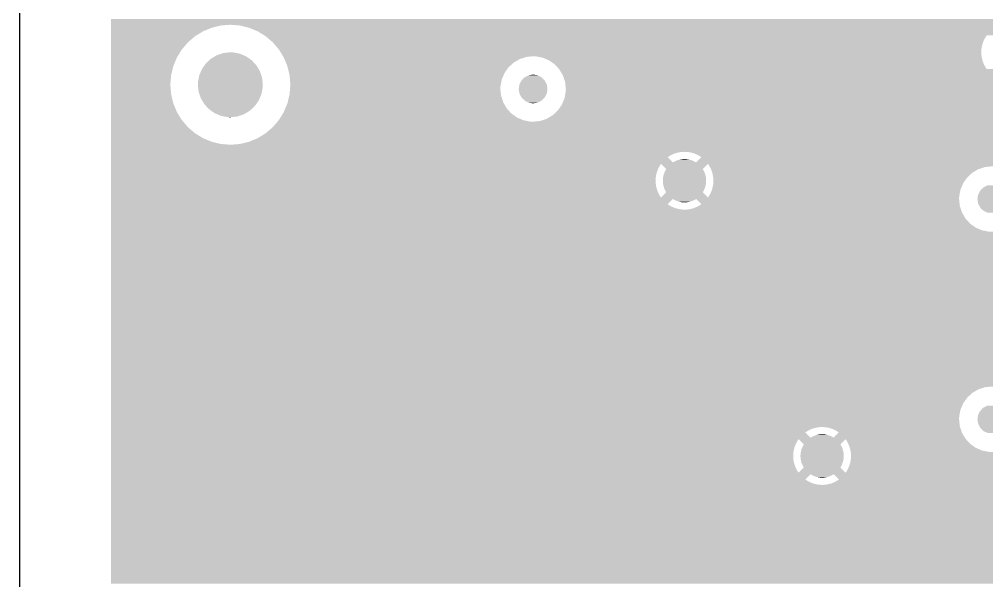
# Model space of a CAD drawing. Extents: x 295 to 953, y 10 to 290.
# Drawn here: x 580.48 to 607.26, y 183.39 to 198.93 of the extents above; entities that cross this region are included whole.
import ezdxf

# ---------------------------------------------------------------- set-up
doc = ezdxf.new("R2010")
doc.units = 0
doc.header["$LTSCALE"] = 5
doc.header["$MEASUREMENT"] = 0
doc.layers.add('FROMC1', color=7, linetype='CONTINUOUS')

msp = doc.modelspace()

# ---------------------------------------------------------------- linework, layer by layer
at = {"layer": 'FROMC1'}
msp.add_line((580.478, 263.995), (580.478, 75.999), dxfattribs=at)
msp.add_line((580.478, 263.995), (580.478, 75.999), dxfattribs=at)
for points in [[(583.018, 198.921), (583.018, 198.934), (628.908, 198.921), (628.926, 198.934)], [(583.018, 198.816), (583.018, 198.921), (629.013, 198.816), (628.908, 198.921)], [(583.018, 198.813), (583.018, 198.816), (607.835, 198.813), (607.892, 198.816)], [(583.018, 198.805), (583.018, 198.813), (607.779, 198.805), (607.835, 198.813)], [(583.018, 198.794), (583.018, 198.805), (607.723, 198.794), (607.779, 198.805)], [(583.018, 198.779), (583.018, 198.794), (607.668, 198.779), (607.723, 198.794)], [(583.018, 198.778), (583.018, 198.779), (607.666, 198.778), (607.668, 198.779)], [(583.018, 198.758), (583.018, 198.778), (586.061, 198.758), (586.32, 198.778)], [(583.018, 198.697), (583.018, 198.758), (585.808, 198.697), (586.061, 198.758)], [(586.546, 198.76), (586.32, 198.778), (607.614, 198.76), (607.666, 198.778)], [(586.589, 198.756), (586.546, 198.76), (607.606, 198.756), (607.614, 198.76)], [(586.668, 198.737), (586.589, 198.756), (607.562, 198.737), (607.606, 198.756)], [(586.776, 198.71), (586.668, 198.737), (607.511, 198.71), (607.562, 198.737)], [(583.018, 198.598), (583.018, 198.697), (585.568, 198.598), (585.808, 198.697)], [(583.018, 198.463), (583.018, 198.598), (585.347, 198.463), (585.568, 198.598)], [(583.018, 198.295), (583.018, 198.463), (585.149, 198.295), (585.347, 198.463)], [(586.841, 198.694), (586.776, 198.71), (607.486, 198.694), (607.511, 198.71)], [(586.875, 198.68), (586.841, 198.694), (607.463, 198.68), (607.486, 198.694)], [(586.904, 198.667), (586.875, 198.68), (607.445, 198.667), (607.463, 198.68)], [(587.08, 198.594), (586.904, 198.667), (607.519, 198.594), (607.445, 198.667)], [(587.195, 198.523), (587.08, 198.594), (607.589, 198.523), (607.519, 198.594)], [(587.263, 198.481), (587.195, 198.523), (628.601, 198.481), (628.614, 198.523)], [(587.195, 198.523), (587.195, 198.523), (607.59, 198.523), (607.589, 198.523)], [(587.301, 198.457), (587.263, 198.481), (607.243, 198.457), (607.258, 198.481)], [(587.329, 198.433), (587.301, 198.457), (607.227, 198.433), (607.243, 198.457)], [(583.018, 198.098), (583.018, 198.295), (584.979, 198.098), (585.149, 198.295)], [(587.387, 198.383), (587.329, 198.433), (607.199, 198.383), (607.227, 198.433)], [(587.447, 198.332), (587.387, 198.383), (607.174, 198.332), (607.199, 198.383)], [(587.498, 198.288), (587.447, 198.332), (607.157, 198.288), (607.174, 198.332)], [(587.506, 198.279), (587.498, 198.288), (607.154, 198.279), (607.157, 198.288)], [(587.552, 198.224), (587.506, 198.279), (607.137, 198.224), (607.154, 198.279)], [(587.599, 198.169), (587.552, 198.224), (607.124, 198.169), (607.137, 198.224)], [(583.018, 197.877), (583.018, 198.098), (584.843, 197.877), (584.979, 198.098)], [(585.892, 197.903), (585.948, 197.936), (586.756, 197.903), (586.678, 197.936)], [(585.948, 197.936), (586.074, 197.977), (586.678, 197.936), (586.581, 197.977)], [(586.074, 197.977), (586.13, 197.996), (586.581, 197.977), (586.484, 197.996)], [(586.13, 197.996), (586.291, 198.013), (586.484, 197.996), (586.393, 198.013)], [(586.291, 198.013), (586.32, 198.016), (586.393, 198.013), (586.32, 198.016)], [(587.647, 198.112), (587.599, 198.169), (607.115, 198.112), (607.124, 198.169)], [(587.666, 198.09), (587.647, 198.112), (607.113, 198.09), (607.115, 198.112)], [(587.687, 198.055), (587.666, 198.09), (607.11, 198.055), (607.113, 198.09)], [(587.722, 197.998), (587.687, 198.055), (607.11, 197.998), (607.11, 198.055)], [(587.756, 197.942), (587.722, 197.998), (607.113, 197.942), (607.11, 197.998)], [(587.778, 197.907), (587.756, 197.942), (607.117, 197.907), (607.113, 197.942)], [(583.018, 197.638), (583.018, 197.877), (584.742, 197.638), (584.843, 197.877)], [(585.534, 197.554), (585.603, 197.652), (587.1, 197.554), (587.042, 197.652)], [(585.603, 197.652), (585.644, 197.71), (587.042, 197.652), (586.989, 197.71)], [(585.644, 197.71), (585.734, 197.793), (586.989, 197.71), (586.912, 197.793)], [(585.734, 197.793), (585.784, 197.839), (586.912, 197.793), (586.847, 197.839)], [(585.784, 197.839), (585.892, 197.903), (586.847, 197.839), (586.756, 197.903)], [(587.79, 197.887), (587.778, 197.907), (594.511, 197.887), (594.702, 197.907)], [(587.801, 197.868), (587.79, 197.887), (594.455, 197.868), (594.511, 197.887)], [(587.818, 197.827), (587.801, 197.868), (594.329, 197.827), (594.455, 197.868)], [(587.858, 197.73), (587.818, 197.827), (594.163, 197.73), (594.329, 197.827)], [(587.9, 197.628), (587.858, 197.73), (594.052, 197.628), (594.163, 197.73)], [(594.781, 197.903), (594.702, 197.907), (607.118, 197.903), (607.117, 197.907)], [(594.874, 197.885), (594.781, 197.903), (607.12, 197.885), (607.118, 197.903)], [(594.97, 197.866), (594.874, 197.885), (607.124, 197.866), (607.12, 197.885)], [(595.056, 197.829), (594.97, 197.866), (607.132, 197.829), (607.124, 197.866)], [(595.146, 197.791), (595.056, 197.829), (607.142, 197.791), (607.132, 197.829)], [(595.169, 197.774), (595.146, 197.791), (607.147, 197.774), (607.142, 197.791)], [(595.244, 197.721), (595.169, 197.774), (607.166, 197.721), (607.147, 197.774)], [(595.302, 197.68), (595.244, 197.721), (607.184, 197.68), (607.166, 197.721)], [(595.312, 197.668), (595.302, 197.68), (607.189, 197.668), (607.184, 197.68)], [(595.358, 197.618), (595.312, 197.668), (607.216, 197.618), (607.189, 197.668)], [(583.018, 197.386), (583.018, 197.638), (584.68, 197.386), (584.742, 197.638)], [(583.018, 197.117), (583.018, 197.386), (584.658, 197.117), (584.68, 197.386)], [(585.446, 197.307), (585.459, 197.378), (587.198, 197.307), (587.175, 197.378)], [(585.459, 197.378), (585.506, 197.488), (587.175, 197.378), (587.139, 197.488)], [(585.506, 197.488), (585.534, 197.554), (587.139, 197.488), (587.1, 197.554)], [(587.907, 197.6), (587.9, 197.628), (594.022, 197.6), (594.052, 197.628)], [(587.944, 197.444), (587.907, 197.6), (593.911, 197.444), (594.022, 197.6)], [(587.96, 197.376), (587.944, 197.444), (593.882, 197.376), (593.911, 197.444)], [(587.969, 197.268), (587.96, 197.376), (593.835, 197.268), (593.882, 197.376)], [(594.476, 197.326), (594.576, 197.379), (594.931, 197.326), (594.823, 197.379)], [(594.576, 197.379), (594.596, 197.382), (594.823, 197.379), (594.817, 197.382)], [(594.596, 197.382), (594.702, 197.399), (594.817, 197.382), (594.702, 197.399)], [(595.403, 197.569), (595.358, 197.618), (607.246, 197.569), (607.216, 197.618)], [(595.419, 197.551), (595.403, 197.569), (607.258, 197.551), (607.246, 197.569)], [(595.431, 197.538), (595.419, 197.551), (629.05, 197.538), (629.022, 197.551)], [(595.433, 197.535), (595.431, 197.538), (629.057, 197.535), (629.05, 197.538)], [(595.445, 197.514), (595.433, 197.535), (629.11, 197.514), (629.057, 197.535)], [(595.448, 197.509), (595.445, 197.514), (629.127, 197.509), (629.11, 197.514)], [(595.528, 197.373), (595.448, 197.509), (607.453, 197.373), (607.589, 197.509)], [(595.448, 197.509), (595.448, 197.509), (607.589, 197.509), (607.59, 197.509)], [(583.018, 196.858), (583.018, 197.117), (584.679, 196.858), (584.658, 197.117)], [(585.42, 197.117), (585.423, 197.19), (587.219, 197.117), (587.211, 197.19)], [(585.428, 197.043), (585.42, 197.117), (587.216, 197.043), (587.219, 197.117)], [(585.423, 197.19), (585.446, 197.307), (587.211, 197.19), (587.198, 197.307)], [(587.981, 197.117), (587.969, 197.268), (593.806, 197.117), (593.835, 197.268)], [(587.978, 197.08), (587.981, 197.117), (593.798, 197.08), (593.806, 197.117)], [(594.303, 197), (594.32, 197.115), (595.1, 197), (595.082, 197.115)], [(594.32, 197.115), (594.325, 197.125), (595.082, 197.115), (595.08, 197.125)], [(594.325, 197.125), (594.375, 197.229), (595.08, 197.125), (595.026, 197.229)], [(594.375, 197.229), (594.384, 197.238), (595.026, 197.229), (595.022, 197.238)], [(594.384, 197.238), (594.464, 197.32), (595.022, 197.238), (594.937, 197.32)], [(594.464, 197.32), (594.476, 197.326), (594.937, 197.32), (594.931, 197.326)], [(595.531, 197.365), (595.528, 197.373), (607.445, 197.365), (607.453, 197.373)], [(595.541, 197.333), (595.531, 197.365), (607.493, 197.333), (607.445, 197.365)], [(595.55, 197.305), (595.541, 197.333), (607.542, 197.305), (607.493, 197.333)], [(595.558, 197.281), (595.55, 197.305), (607.594, 197.281), (607.542, 197.305)], [(595.565, 197.26), (595.558, 197.281), (607.647, 197.26), (607.594, 197.281)], [(595.571, 197.243), (595.565, 197.26), (607.701, 197.243), (607.647, 197.26)], [(595.575, 197.231), (595.571, 197.243), (607.757, 197.231), (607.701, 197.243)], [(595.578, 197.222), (595.575, 197.231), (607.813, 197.222), (607.757, 197.231)], [(595.579, 197.217), (595.578, 197.222), (607.87, 197.217), (607.813, 197.222)], [(595.58, 197.216), (595.579, 197.217), (607.927, 197.216), (607.87, 197.217)], [(595.588, 197.191), (595.58, 197.216), (649.229, 197.191), (649.22, 197.216)], [(595.594, 197.135), (595.588, 197.191), (649.247, 197.135), (649.229, 197.191)], [(595.608, 197), (595.594, 197.135), (649.326, 197), (649.247, 197.135)], [(583.018, 196.605), (583.018, 196.858), (584.739, 196.605), (584.679, 196.858)], [(585.441, 196.927), (585.428, 197.043), (587.194, 196.927), (587.216, 197.043)], [(585.464, 196.856), (585.441, 196.927), (587.18, 196.856), (587.194, 196.927)], [(585.501, 196.746), (585.464, 196.856), (587.133, 196.746), (587.18, 196.856)], [(587.949, 196.809), (587.959, 196.848), (593.815, 196.809), (593.811, 196.848)], [(587.959, 196.848), (587.971, 197), (593.811, 196.848), (593.795, 197)], [(587.971, 197), (587.978, 197.08), (593.795, 197), (593.798, 197.08)], [(594.321, 196.885), (594.303, 197), (595.083, 196.885), (595.1, 197)], [(594.323, 196.875), (594.321, 196.885), (595.078, 196.875), (595.083, 196.885)], [(594.377, 196.771), (594.323, 196.875), (595.028, 196.771), (595.078, 196.875)], [(595.587, 196.828), (595.605, 196.92), (649.473, 196.828), (649.389, 196.92)], [(595.605, 196.92), (595.607, 196.97), (649.389, 196.92), (649.344, 196.97)], [(595.607, 196.97), (595.608, 197), (649.344, 196.97), (649.326, 197)], [(583.018, 196.365), (583.018, 196.605), (584.838, 196.365), (584.739, 196.605)], [(585.539, 196.68), (585.501, 196.746), (587.105, 196.68), (587.133, 196.746)], [(585.597, 196.581), (585.539, 196.68), (587.036, 196.581), (587.105, 196.68)], [(585.65, 196.524), (585.597, 196.581), (586.996, 196.524), (587.036, 196.581)], [(587.841, 196.462), (587.897, 196.596), (593.972, 196.462), (593.893, 196.596)], [(587.897, 196.596), (587.905, 196.627), (593.893, 196.596), (593.875, 196.627)], [(587.905, 196.627), (587.949, 196.809), (593.875, 196.627), (593.815, 196.809)], [(594.381, 196.762), (594.377, 196.771), (595.019, 196.762), (595.028, 196.771)], [(594.466, 196.68), (594.381, 196.762), (594.939, 196.68), (595.019, 196.762)], [(594.472, 196.674), (594.466, 196.68), (594.927, 196.674), (594.939, 196.68)], [(594.58, 196.621), (594.472, 196.674), (594.827, 196.621), (594.927, 196.674)], [(594.587, 196.618), (594.58, 196.621), (594.807, 196.618), (594.827, 196.621)], [(594.702, 196.601), (594.587, 196.618), (594.702, 196.601), (594.807, 196.618)], [(595.492, 196.556), (595.568, 196.732), (649.566, 196.556), (649.566, 196.732)], [(595.568, 196.732), (595.573, 196.757), (649.566, 196.732), (649.566, 196.757)], [(595.573, 196.757), (595.587, 196.828), (649.565, 196.757), (649.473, 196.828)], [(595.573, 196.757), (595.573, 196.757), (649.566, 196.757), (649.565, 196.757)], [(583.018, 196.144), (583.018, 196.365), (584.973, 196.144), (584.838, 196.365)], [(585.727, 196.441), (585.65, 196.524), (586.905, 196.441), (586.996, 196.524)], [(585.792, 196.395), (585.727, 196.441), (586.855, 196.395), (586.905, 196.441)], [(585.883, 196.331), (585.792, 196.395), (586.747, 196.331), (586.855, 196.395)], [(585.961, 196.298), (585.883, 196.331), (586.691, 196.298), (586.747, 196.331)], [(587.706, 196.209), (587.774, 196.32), (594.257, 196.209), (594.101, 196.32)], [(587.774, 196.32), (587.796, 196.356), (594.101, 196.32), (594.068, 196.356)], [(587.796, 196.356), (587.841, 196.462), (594.068, 196.356), (593.972, 196.462)], [(595.24, 196.27), (595.381, 196.4), (649.566, 196.27), (649.566, 196.4)], [(595.381, 196.4), (595.492, 196.556), (649.566, 196.4), (649.566, 196.556)], [(583.018, 195.946), (583.018, 196.144), (585.141, 195.946), (584.973, 196.144)], [(586.058, 196.256), (585.961, 196.298), (586.565, 196.256), (586.691, 196.298)], [(586.155, 196.238), (586.058, 196.256), (586.509, 196.238), (586.565, 196.256)], [(586.246, 196.221), (586.155, 196.238), (586.348, 196.221), (586.509, 196.238)], [(586.32, 196.218), (586.246, 196.221), (586.32, 196.218), (586.348, 196.221)], [(587.49, 195.939), (587.624, 196.093), (649.566, 195.939), (649.566, 196.093)], [(587.624, 196.093), (587.627, 196.097), (594.702, 196.093), (594.622, 196.097)], [(587.627, 196.097), (587.658, 196.134), (594.622, 196.097), (594.434, 196.134)], [(587.658, 196.134), (587.66, 196.135), (594.434, 196.134), (594.43, 196.135)], [(587.66, 196.135), (587.706, 196.209), (594.43, 196.135), (594.257, 196.209)], [(594.702, 196.093), (594.892, 196.113), (649.566, 196.093), (649.566, 196.113)], [(594.892, 196.113), (595.074, 196.173), (649.566, 196.113), (649.566, 196.173)], [(595.074, 196.173), (595.24, 196.27), (649.566, 196.173), (649.566, 196.27)], [(583.018, 195.777), (583.018, 195.946), (585.338, 195.777), (585.141, 195.946)], [(583.018, 195.64), (583.018, 195.777), (585.559, 195.64), (585.338, 195.777)], [(587.274, 195.759), (587.293, 195.77), (634.006, 195.759), (634.025, 195.77)], [(587.293, 195.77), (587.314, 195.789), (634.025, 195.77), (634.054, 195.789)], [(587.314, 195.789), (587.346, 195.816), (634.054, 195.789), (634.105, 195.816)], [(587.346, 195.816), (587.373, 195.839), (634.105, 195.816), (634.157, 195.839)], [(587.373, 195.839), (587.395, 195.858), (634.157, 195.839), (634.211, 195.858)], [(587.395, 195.858), (587.413, 195.873), (634.211, 195.858), (634.266, 195.873)], [(587.413, 195.873), (587.427, 195.884), (634.266, 195.873), (634.322, 195.884)], [(587.427, 195.884), (587.435, 195.892), (634.322, 195.884), (634.378, 195.892)], [(587.435, 195.892), (587.439, 195.895), (634.378, 195.892), (634.435, 195.895)], [(587.439, 195.895), (587.49, 195.939), (649.566, 195.895), (649.566, 195.939)], [(583.018, 195.54), (583.018, 195.64), (585.798, 195.54), (585.559, 195.64)], [(583.018, 195.478), (583.018, 195.54), (586.05, 195.478), (585.798, 195.54)], [(586.578, 195.476), (586.729, 195.512), (633.749, 195.476), (633.77, 195.512)], [(586.729, 195.512), (586.831, 195.536), (633.77, 195.512), (633.786, 195.536)], [(586.831, 195.536), (586.887, 195.56), (633.786, 195.536), (633.801, 195.56)], [(586.887, 195.56), (586.99, 195.602), (649.566, 195.56), (649.566, 195.602)], [(586.99, 195.602), (587.071, 195.635), (634.132, 195.602), (634.099, 195.635)], [(586.99, 195.602), (586.99, 195.602), (634.133, 195.602), (634.132, 195.602)], [(587.071, 195.635), (587.253, 195.746), (634.099, 195.635), (633.988, 195.746)], [(587.253, 195.746), (587.274, 195.759), (633.988, 195.746), (634.006, 195.759)], [(583.018, 195.456), (583.018, 195.478), (586.32, 195.456), (586.05, 195.478)], [(583.018, 195.411), (583.018, 195.456), (633.717, 195.411), (633.739, 195.456)], [(583.018, 195.358), (583.018, 195.411), (633.697, 195.358), (633.717, 195.411)], [(583.018, 195.303), (583.018, 195.358), (633.68, 195.303), (633.697, 195.358)], [(583.018, 195.26), (583.018, 195.303), (633.67, 195.26), (633.68, 195.303)], [(583.018, 195.257), (583.018, 195.26), (598.818, 195.257), (598.875, 195.26)], [(583.018, 195.249), (583.018, 195.257), (598.762, 195.249), (598.818, 195.257)], [(583.018, 195.238), (583.018, 195.249), (598.706, 195.238), (598.762, 195.249)], [(583.018, 195.223), (583.018, 195.238), (598.651, 195.223), (598.706, 195.238)], [(586.32, 195.456), (586.405, 195.462), (633.739, 195.456), (633.742, 195.462)], [(586.405, 195.462), (586.578, 195.476), (633.742, 195.462), (633.749, 195.476)], [(598.932, 195.259), (598.875, 195.26), (633.67, 195.259), (633.67, 195.26)], [(598.989, 195.254), (598.932, 195.259), (633.669, 195.254), (633.67, 195.259)], [(599.031, 195.248), (598.989, 195.254), (633.667, 195.248), (633.669, 195.254)], [(599.045, 195.245), (599.031, 195.248), (633.667, 195.245), (633.667, 195.248)], [(599.101, 195.233), (599.045, 195.245), (633.665, 195.233), (633.667, 195.245)], [(599.155, 195.216), (599.101, 195.233), (633.662, 195.216), (633.665, 195.233)], [(583.018, 195.204), (583.018, 195.223), (598.597, 195.204), (598.651, 195.223)], [(583.018, 195.181), (583.018, 195.204), (598.545, 195.181), (598.597, 195.204)], [(583.018, 195.154), (583.018, 195.181), (598.494, 195.154), (598.545, 195.181)], [(583.018, 195.124), (583.018, 195.154), (598.446, 195.124), (598.494, 195.154)], [(583.018, 195.111), (583.018, 195.124), (598.428, 195.111), (598.446, 195.124)], [(583.018, 194.967), (583.018, 195.111), (598.572, 194.967), (598.428, 195.111)], [(583.018, 194.964), (583.018, 194.967), (633.663, 194.964), (633.663, 194.967)], [(583.018, 194.967), (583.018, 194.967), (598.573, 194.967), (598.572, 194.967)], [(583.018, 194.925), (583.018, 194.964), (633.671, 194.925), (633.663, 194.964)], [(598.573, 194.967), (598.601, 194.984), (599.213, 194.967), (599.183, 194.984)], [(598.601, 194.984), (598.616, 194.991), (599.183, 194.984), (599.17, 194.991)], [(598.616, 194.991), (598.645, 195.006), (599.17, 194.991), (599.139, 195.006)], [(598.645, 195.006), (598.661, 195.012), (599.139, 195.006), (599.125, 195.012)], [(598.661, 195.012), (598.691, 195.025), (599.125, 195.012), (599.093, 195.025)], [(598.691, 195.025), (598.708, 195.03), (599.093, 195.025), (599.079, 195.03)], [(598.708, 195.03), (598.738, 195.039), (599.079, 195.03), (599.045, 195.039)], [(598.738, 195.039), (598.756, 195.043), (599.045, 195.039), (599.031, 195.043)], [(598.756, 195.043), (598.786, 195.05), (599.031, 195.043), (598.996, 195.05)], [(598.786, 195.05), (598.805, 195.053), (598.996, 195.05), (598.983, 195.053)], [(598.805, 195.053), (598.835, 195.057), (598.983, 195.053), (598.946, 195.057)], [(598.835, 195.057), (598.859, 195.058), (598.946, 195.057), (598.934, 195.058)], [(598.859, 195.058), (598.885, 195.059), (598.934, 195.058), (598.885, 195.059)], [(599.208, 195.195), (599.155, 195.216), (633.659, 195.195), (633.662, 195.216)], [(599.216, 195.191), (599.208, 195.195), (633.658, 195.191), (633.659, 195.195)], [(599.213, 194.967), (599.266, 195.021), (633.663, 194.967), (633.656, 195.021)], [(599.26, 195.171), (599.216, 195.191), (633.657, 195.171), (633.658, 195.191)], [(599.31, 195.143), (599.26, 195.171), (633.654, 195.143), (633.657, 195.171)], [(599.266, 195.021), (599.323, 195.077), (633.656, 195.021), (633.653, 195.077)], [(599.322, 195.134), (599.31, 195.143), (633.653, 195.134), (633.654, 195.143)], [(599.357, 195.111), (599.322, 195.134), (633.653, 195.111), (633.653, 195.134)], [(599.323, 195.077), (599.357, 195.111), (633.653, 195.077), (633.653, 195.111)], [(583.018, 194.877), (583.018, 194.925), (598.21, 194.877), (598.241, 194.925)], [(583.018, 194.827), (583.018, 194.877), (598.182, 194.827), (598.21, 194.877)], [(583.018, 194.776), (583.018, 194.827), (598.157, 194.776), (598.182, 194.827)], [(583.018, 194.723), (583.018, 194.776), (598.137, 194.723), (598.157, 194.776)], [(583.018, 194.668), (583.018, 194.723), (598.12, 194.668), (598.137, 194.723)], [(598.386, 194.78), (598.241, 194.925), (599.399, 194.78), (599.544, 194.925)], [(598.34, 194.693), (598.344, 194.7), (599.445, 194.693), (599.442, 194.7)], [(598.344, 194.7), (598.361, 194.737), (599.442, 194.7), (599.424, 194.737)], [(598.361, 194.737), (598.365, 194.744), (599.424, 194.737), (599.42, 194.744)], [(598.365, 194.744), (598.386, 194.78), (599.42, 194.744), (599.399, 194.78)], [(599.555, 194.908), (599.544, 194.925), (633.675, 194.908), (633.671, 194.925)], [(599.566, 194.892), (599.555, 194.908), (633.679, 194.892), (633.675, 194.908)], [(599.586, 194.859), (599.566, 194.892), (633.688, 194.859), (633.679, 194.892)], [(599.595, 194.843), (599.586, 194.859), (607.251, 194.843), (607.402, 194.859)], [(599.597, 194.839), (599.595, 194.843), (607.211, 194.839), (607.251, 194.843)], [(599.621, 194.792), (599.597, 194.839), (607.069, 194.792), (607.211, 194.839)], [(599.626, 194.779), (599.621, 194.792), (607.029, 194.779), (607.069, 194.792)], [(599.642, 194.739), (599.626, 194.779), (606.961, 194.739), (607.029, 194.779)], [(599.66, 194.685), (599.642, 194.739), (606.869, 194.685), (606.961, 194.739)], [(583.018, 194.613), (583.018, 194.668), (598.107, 194.613), (598.12, 194.668)], [(583.018, 194.556), (583.018, 194.613), (598.098, 194.556), (598.107, 194.613)], [(583.018, 194.499), (583.018, 194.556), (598.093, 194.499), (598.098, 194.556)], [(583.018, 194.442), (583.018, 194.499), (598.093, 194.442), (598.093, 194.499)], [(583.018, 194.386), (583.018, 194.442), (598.096, 194.386), (598.093, 194.442)], [(598.293, 194.46), (598.295, 194.501), (599.492, 194.46), (599.49, 194.501)], [(598.295, 194.419), (598.293, 194.46), (599.491, 194.419), (599.492, 194.46)], [(598.295, 194.509), (598.3, 194.55), (599.49, 194.509), (599.485, 194.55)], [(598.295, 194.501), (598.295, 194.509), (599.49, 194.501), (599.49, 194.509)], [(598.3, 194.55), (598.302, 194.558), (599.485, 194.55), (599.484, 194.558)], [(598.302, 194.558), (598.309, 194.599), (599.484, 194.558), (599.475, 194.599)], [(598.309, 194.599), (598.312, 194.607), (599.475, 194.599), (599.474, 194.607)], [(598.312, 194.607), (598.323, 194.646), (599.474, 194.607), (599.462, 194.646)], [(598.323, 194.646), (598.326, 194.654), (599.462, 194.646), (599.46, 194.654)], [(598.326, 194.654), (598.34, 194.693), (599.46, 194.654), (599.445, 194.693)], [(599.661, 194.682), (599.66, 194.685), (606.863, 194.682), (606.869, 194.685)], [(599.674, 194.63), (599.661, 194.682), (606.807, 194.63), (606.863, 194.682)], [(599.685, 194.574), (599.674, 194.63), (606.745, 194.574), (606.807, 194.63)], [(599.687, 194.552), (599.685, 194.574), (606.722, 194.552), (606.745, 194.574)], [(599.691, 194.517), (599.687, 194.552), (606.697, 194.517), (606.722, 194.552)], [(599.693, 194.46), (599.691, 194.517), (606.656, 194.46), (606.697, 194.517)], [(599.692, 194.421), (599.693, 194.46), (606.628, 194.421), (606.656, 194.46)], [(583.018, 194.329), (583.018, 194.386), (598.103, 194.329), (598.096, 194.386)], [(583.018, 194.273), (583.018, 194.329), (598.115, 194.273), (598.103, 194.329)], [(583.018, 194.218), (583.018, 194.273), (598.13, 194.218), (598.115, 194.273)], [(583.018, 194.165), (583.018, 194.218), (598.149, 194.165), (598.13, 194.218)], [(583.018, 194.112), (583.018, 194.165), (598.172, 194.112), (598.149, 194.165)], [(598.295, 194.411), (598.295, 194.419), (599.49, 194.411), (599.491, 194.419)], [(598.3, 194.37), (598.295, 194.411), (599.485, 194.37), (599.49, 194.411)], [(598.301, 194.362), (598.3, 194.37), (599.484, 194.362), (599.485, 194.37)], [(598.31, 194.321), (598.301, 194.362), (599.476, 194.321), (599.484, 194.362)], [(598.311, 194.313), (598.31, 194.321), (599.474, 194.313), (599.476, 194.321)], [(598.323, 194.274), (598.311, 194.313), (599.462, 194.274), (599.474, 194.313)], [(598.325, 194.266), (598.323, 194.274), (599.459, 194.266), (599.462, 194.274)], [(598.34, 194.227), (598.325, 194.266), (599.445, 194.227), (599.459, 194.266)], [(598.343, 194.22), (598.34, 194.227), (599.442, 194.22), (599.445, 194.227)], [(598.361, 194.183), (598.343, 194.22), (599.424, 194.183), (599.442, 194.22)], [(598.365, 194.176), (598.361, 194.183), (599.42, 194.176), (599.424, 194.183)], [(598.386, 194.14), (598.365, 194.176), (599.399, 194.14), (599.42, 194.176)], [(599.628, 194.144), (599.648, 194.197), (606.52, 194.144), (606.531, 194.197)], [(599.648, 194.197), (599.655, 194.22), (606.531, 194.197), (606.535, 194.22)], [(599.655, 194.22), (599.665, 194.252), (606.535, 194.22), (606.549, 194.252)], [(599.665, 194.252), (599.678, 194.307), (606.549, 194.252), (606.573, 194.307)], [(599.678, 194.307), (599.687, 194.364), (606.573, 194.307), (606.597, 194.364)], [(599.687, 194.364), (599.69, 194.396), (606.597, 194.364), (606.611, 194.396)], [(599.69, 194.396), (599.692, 194.421), (606.611, 194.396), (606.628, 194.421)], [(607.025, 194.077), (607.075, 194.181), (607.78, 194.077), (607.726, 194.181)], [(607.075, 194.181), (607.084, 194.19), (607.726, 194.181), (607.722, 194.19)], [(607.084, 194.19), (607.164, 194.272), (607.722, 194.19), (607.637, 194.272)], [(607.164, 194.272), (607.176, 194.278), (607.637, 194.272), (607.631, 194.278)], [(607.176, 194.278), (607.276, 194.331), (607.631, 194.278), (607.523, 194.331)], [(583.018, 194.062), (583.018, 194.112), (598.199, 194.062), (598.172, 194.112)], [(583.018, 194.013), (583.018, 194.062), (598.229, 194.013), (598.199, 194.062)], [(583.018, 193.995), (583.018, 194.013), (598.241, 193.995), (598.229, 194.013)], [(583.018, 193.953), (583.018, 193.995), (606.495, 193.953), (606.497, 193.995)], [(583.018, 193.809), (583.018, 193.953), (598.428, 193.809), (598.572, 193.953)], [(583.018, 193.953), (583.018, 193.953), (598.572, 193.953), (598.573, 193.953)], [(598.241, 193.995), (598.386, 194.14), (599.544, 193.995), (599.399, 194.14)], [(598.602, 193.936), (598.573, 193.953), (599.184, 193.936), (599.213, 193.953)], [(598.615, 193.929), (598.602, 193.936), (599.169, 193.929), (599.184, 193.936)], [(598.646, 193.914), (598.615, 193.929), (599.14, 193.914), (599.169, 193.929)], [(598.66, 193.908), (598.646, 193.914), (599.124, 193.908), (599.14, 193.914)], [(598.692, 193.895), (598.66, 193.908), (599.094, 193.895), (599.124, 193.908)], [(598.706, 193.89), (598.692, 193.895), (599.077, 193.89), (599.094, 193.895)], [(599.214, 193.952), (599.213, 193.953), (606.495, 193.952), (606.495, 193.953)], [(599.357, 193.809), (599.214, 193.952), (606.51, 193.809), (606.495, 193.952)], [(599.544, 193.995), (599.568, 194.032), (606.497, 193.995), (606.498, 194.032)], [(599.568, 194.032), (599.575, 194.043), (606.498, 194.032), (606.5, 194.043)], [(599.575, 194.043), (599.603, 194.093), (606.5, 194.043), (606.51, 194.093)], [(599.603, 194.093), (599.628, 194.144), (606.51, 194.093), (606.52, 194.144)], [(607.003, 193.952), (607.02, 194.067), (607.8, 193.952), (607.782, 194.067)], [(607.021, 193.837), (607.003, 193.952), (607.783, 193.837), (607.8, 193.952)], [(607.02, 194.067), (607.025, 194.077), (607.782, 194.067), (607.78, 194.077)], [(583.018, 193.777), (583.018, 193.809), (598.476, 193.777), (598.428, 193.809)], [(583.018, 193.749), (583.018, 193.777), (598.525, 193.749), (598.476, 193.777)], [(583.018, 193.725), (583.018, 193.749), (598.577, 193.725), (598.525, 193.749)], [(583.018, 193.704), (583.018, 193.725), (598.63, 193.704), (598.577, 193.725)], [(583.018, 193.687), (583.018, 193.704), (598.684, 193.687), (598.63, 193.704)], [(583.018, 193.675), (583.018, 193.687), (598.74, 193.675), (598.684, 193.687)], [(583.018, 193.666), (583.018, 193.675), (598.796, 193.666), (598.74, 193.675)], [(583.018, 193.661), (583.018, 193.666), (598.853, 193.661), (598.796, 193.666)], [(583.018, 193.66), (583.018, 193.661), (598.91, 193.66), (598.853, 193.661)], [(583.018, 193.579), (583.018, 193.66), (606.575, 193.579), (606.548, 193.66)], [(598.74, 193.881), (598.706, 193.89), (599.047, 193.881), (599.077, 193.89)], [(598.754, 193.877), (598.74, 193.881), (599.029, 193.877), (599.047, 193.881)], [(598.789, 193.87), (598.754, 193.877), (598.999, 193.87), (599.029, 193.877)], [(598.802, 193.867), (598.789, 193.87), (598.98, 193.867), (598.999, 193.87)], [(598.839, 193.863), (598.802, 193.867), (598.95, 193.863), (598.98, 193.867)], [(598.851, 193.862), (598.839, 193.863), (598.926, 193.862), (598.95, 193.863)], [(598.9, 193.861), (598.851, 193.862), (598.9, 193.861), (598.926, 193.862)], [(598.91, 193.66), (598.967, 193.663), (606.548, 193.66), (606.547, 193.663)], [(598.967, 193.663), (599.024, 193.671), (606.547, 193.663), (606.545, 193.671)], [(599.024, 193.671), (599.079, 193.682), (606.545, 193.671), (606.541, 193.682)], [(599.079, 193.682), (599.134, 193.697), (606.541, 193.682), (606.536, 193.697)], [(599.134, 193.697), (599.188, 193.716), (606.536, 193.697), (606.53, 193.716)], [(599.188, 193.716), (599.24, 193.739), (606.53, 193.716), (606.522, 193.739)], [(599.24, 193.739), (599.282, 193.761), (606.522, 193.739), (606.515, 193.761)], [(599.282, 193.761), (599.291, 193.766), (606.515, 193.761), (606.515, 193.766)], [(599.291, 193.766), (599.339, 193.796), (606.515, 193.766), (606.511, 193.796)], [(599.339, 193.796), (599.357, 193.809), (606.511, 193.796), (606.51, 193.809)], [(607.023, 193.827), (607.021, 193.837), (607.778, 193.827), (607.783, 193.837)], [(607.077, 193.723), (607.023, 193.827), (607.728, 193.723), (607.778, 193.827)], [(607.081, 193.714), (607.077, 193.723), (607.719, 193.714), (607.728, 193.723)], [(607.166, 193.632), (607.081, 193.714), (607.639, 193.632), (607.719, 193.714)], [(607.172, 193.626), (607.166, 193.632), (607.627, 193.626), (607.639, 193.632)], [(607.28, 193.573), (607.172, 193.626), (607.527, 193.573), (607.627, 193.626)], [(583.018, 193.414), (583.018, 193.579), (606.672, 193.414), (606.575, 193.579)], [(583.018, 193.272), (583.018, 193.414), (606.801, 193.272), (606.672, 193.414)], [(583.018, 193.161), (583.018, 193.272), (606.957, 193.161), (606.801, 193.272)], [(583.018, 193.086), (583.018, 193.161), (607.134, 193.086), (606.957, 193.161)], [(583.018, 193.049), (583.018, 193.086), (607.322, 193.049), (607.134, 193.086)], [(583.018, 193.045), (583.018, 193.049), (607.402, 193.045), (607.322, 193.049)], [(583.018, 193.028), (583.018, 193.045), (636.186, 193.028), (636.204, 193.045)], [(583.018, 192.872), (583.018, 193.028), (636.075, 192.872), (636.186, 193.028)], [(583.018, 192.696), (583.018, 192.872), (635.999, 192.696), (636.075, 192.872)], [(583.018, 192.508), (583.018, 192.696), (635.962, 192.508), (635.999, 192.696)], [(583.018, 192.428), (583.018, 192.508), (635.959, 192.428), (635.962, 192.508)], [(583.018, 192.237), (583.018, 192.428), (635.979, 192.237), (635.959, 192.428)], [(583.018, 192.085), (583.018, 192.237), (636.029, 192.085), (635.979, 192.237)], [(583.018, 192.082), (583.018, 192.085), (630.568, 192.082), (630.625, 192.085)], [(583.018, 192.074), (583.018, 192.082), (630.512, 192.074), (630.568, 192.082)], [(583.018, 192.063), (583.018, 192.074), (630.456, 192.063), (630.512, 192.074)], [(583.018, 192.048), (583.018, 192.063), (630.401, 192.048), (630.456, 192.063)], [(583.018, 192.029), (583.018, 192.048), (630.347, 192.029), (630.401, 192.048)], [(583.018, 192.006), (583.018, 192.029), (630.295, 192.006), (630.347, 192.029)], [(583.018, 191.979), (583.018, 192.006), (630.244, 191.979), (630.295, 192.006)], [(583.018, 191.949), (583.018, 191.979), (630.196, 191.949), (630.244, 191.979)], [(583.018, 191.936), (583.018, 191.949), (630.178, 191.936), (630.196, 191.949)], [(583.018, 191.792), (583.018, 191.936), (630.322, 191.792), (630.178, 191.936)], [(583.018, 191.75), (583.018, 191.792), (636.264, 191.75), (636.225, 191.792)], [(583.018, 191.792), (583.018, 191.792), (630.323, 191.792), (630.322, 191.792)], [(583.018, 191.702), (583.018, 191.75), (629.96, 191.702), (629.991, 191.75)], [(583.018, 191.652), (583.018, 191.702), (629.932, 191.652), (629.96, 191.702)], [(583.018, 191.601), (583.018, 191.652), (629.907, 191.601), (629.932, 191.652)], [(583.018, 191.548), (583.018, 191.601), (629.887, 191.548), (629.907, 191.601)], [(583.018, 191.493), (583.018, 191.548), (629.87, 191.493), (629.887, 191.548)], [(583.018, 191.438), (583.018, 191.493), (629.857, 191.438), (629.87, 191.493)], [(583.018, 191.381), (583.018, 191.438), (629.848, 191.381), (629.857, 191.438)], [(583.018, 191.324), (583.018, 191.381), (629.843, 191.324), (629.848, 191.381)], [(583.018, 191.267), (583.018, 191.324), (629.843, 191.267), (629.843, 191.324)], [(583.018, 191.211), (583.018, 191.267), (629.846, 191.211), (629.843, 191.267)], [(583.018, 191.154), (583.018, 191.211), (629.853, 191.154), (629.846, 191.211)], [(583.018, 191.098), (583.018, 191.154), (629.865, 191.098), (629.853, 191.154)], [(583.018, 191.043), (583.018, 191.098), (629.88, 191.043), (629.865, 191.098)], [(583.018, 190.99), (583.018, 191.043), (629.899, 190.99), (629.88, 191.043)], [(583.018, 190.937), (583.018, 190.99), (629.922, 190.937), (629.899, 190.99)], [(583.018, 190.887), (583.018, 190.937), (629.949, 190.887), (629.922, 190.937)], [(583.018, 190.838), (583.018, 190.887), (629.979, 190.838), (629.949, 190.887)], [(583.018, 190.82), (583.018, 190.838), (629.991, 190.82), (629.979, 190.838)], [(583.018, 190.778), (583.018, 190.82), (649.566, 190.778), (649.566, 190.82)], [(583.018, 190.634), (583.018, 190.778), (630.178, 190.634), (630.322, 190.778)], [(583.018, 190.778), (583.018, 190.778), (630.322, 190.778), (630.323, 190.778)], [(583.018, 190.602), (583.018, 190.634), (630.226, 190.602), (630.178, 190.634)], [(583.018, 190.574), (583.018, 190.602), (630.275, 190.574), (630.226, 190.602)], [(583.018, 190.55), (583.018, 190.574), (630.327, 190.55), (630.275, 190.574)], [(583.018, 190.529), (583.018, 190.55), (630.38, 190.529), (630.327, 190.55)], [(583.018, 190.512), (583.018, 190.529), (630.434, 190.512), (630.38, 190.529)], [(583.018, 190.5), (583.018, 190.512), (630.49, 190.5), (630.434, 190.512)], [(583.018, 190.491), (583.018, 190.5), (630.546, 190.491), (630.49, 190.5)], [(583.018, 190.486), (583.018, 190.491), (630.603, 190.486), (630.546, 190.491)], [(583.018, 190.485), (583.018, 190.486), (630.66, 190.485), (630.603, 190.486)], [(583.018, 188.763), (583.018, 190.485), (649.566, 188.763), (649.566, 190.485)], [(583.018, 188.743), (583.018, 188.763), (607.211, 188.743), (607.402, 188.763)], [(583.018, 188.683), (583.018, 188.743), (607.029, 188.683), (607.211, 188.743)], [(583.018, 188.586), (583.018, 188.683), (606.863, 188.586), (607.029, 188.683)], [(583.018, 188.456), (583.018, 188.586), (606.722, 188.456), (606.863, 188.586)], [(583.018, 188.3), (583.018, 188.456), (606.611, 188.3), (606.722, 188.456)], [(583.018, 188.124), (583.018, 188.3), (606.535, 188.124), (606.611, 188.3)], [(583.018, 187.936), (583.018, 188.124), (606.498, 187.936), (606.535, 188.124)], [(607.025, 187.981), (607.075, 188.085), (607.78, 187.981), (607.726, 188.085)], [(607.075, 188.085), (607.084, 188.094), (607.726, 188.085), (607.722, 188.094)], [(607.084, 188.094), (607.164, 188.176), (607.722, 188.094), (607.637, 188.176)], [(607.164, 188.176), (607.176, 188.182), (607.637, 188.176), (607.631, 188.182)], [(607.176, 188.182), (607.276, 188.235), (607.631, 188.182), (607.523, 188.235)], [(583.018, 187.856), (583.018, 187.936), (606.495, 187.856), (606.498, 187.936)], [(583.018, 187.665), (583.018, 187.856), (606.515, 187.665), (606.495, 187.856)], [(607.003, 187.856), (607.02, 187.971), (607.8, 187.856), (607.782, 187.971)], [(607.021, 187.741), (607.003, 187.856), (607.783, 187.741), (607.8, 187.856)], [(607.02, 187.971), (607.025, 187.981), (607.782, 187.971), (607.78, 187.981)], [(607.023, 187.731), (607.021, 187.741), (607.778, 187.731), (607.783, 187.741)], [(583.018, 187.64), (583.018, 187.665), (606.523, 187.64), (606.515, 187.665)], [(583.018, 187.637), (583.018, 187.64), (602.628, 187.637), (602.685, 187.64)], [(583.018, 187.629), (583.018, 187.637), (602.572, 187.629), (602.628, 187.637)], [(583.018, 187.618), (583.018, 187.629), (602.516, 187.618), (602.572, 187.629)], [(583.018, 187.603), (583.018, 187.618), (602.461, 187.603), (602.516, 187.618)], [(583.018, 187.584), (583.018, 187.603), (602.407, 187.584), (602.461, 187.603)], [(583.018, 187.561), (583.018, 187.584), (602.355, 187.561), (602.407, 187.584)], [(583.018, 187.534), (583.018, 187.561), (602.304, 187.534), (602.355, 187.561)], [(583.018, 187.504), (583.018, 187.534), (602.256, 187.504), (602.304, 187.534)], [(583.018, 187.491), (583.018, 187.504), (602.238, 187.491), (602.256, 187.504)], [(583.018, 187.347), (583.018, 187.491), (602.382, 187.347), (602.238, 187.491)], [(602.742, 187.639), (602.685, 187.64), (606.524, 187.639), (606.523, 187.64)], [(602.799, 187.634), (602.742, 187.639), (606.525, 187.634), (606.524, 187.639)], [(602.855, 187.625), (602.799, 187.634), (606.528, 187.625), (606.525, 187.634)], [(602.911, 187.613), (602.855, 187.625), (606.532, 187.613), (606.528, 187.625)], [(602.965, 187.596), (602.911, 187.613), (606.538, 187.596), (606.532, 187.613)], [(603.018, 187.575), (602.965, 187.596), (606.545, 187.575), (606.538, 187.596)], [(603.07, 187.551), (603.018, 187.575), (606.553, 187.551), (606.545, 187.575)], [(603.023, 187.347), (603.159, 187.483), (606.655, 187.347), (606.575, 187.483)], [(603.12, 187.523), (603.07, 187.551), (606.562, 187.523), (606.553, 187.551)], [(603.167, 187.491), (603.12, 187.523), (606.572, 187.491), (606.562, 187.523)], [(603.159, 187.483), (603.167, 187.491), (606.575, 187.483), (606.572, 187.491)], [(607.077, 187.627), (607.023, 187.731), (607.728, 187.627), (607.778, 187.731)], [(607.081, 187.618), (607.077, 187.627), (607.719, 187.618), (607.728, 187.627)], [(607.166, 187.536), (607.081, 187.618), (607.639, 187.536), (607.719, 187.618)], [(607.172, 187.53), (607.166, 187.536), (607.627, 187.53), (607.639, 187.536)], [(607.28, 187.477), (607.172, 187.53), (607.527, 187.477), (607.627, 187.53)], [(583.018, 187.318), (583.018, 187.347), (606.672, 187.318), (606.655, 187.347)], [(583.018, 187.347), (583.018, 187.347), (602.383, 187.347), (602.382, 187.347)], [(583.018, 187.305), (583.018, 187.318), (606.684, 187.305), (606.672, 187.318)], [(583.018, 187.257), (583.018, 187.305), (602.02, 187.257), (602.051, 187.305)], [(583.018, 187.207), (583.018, 187.257), (601.992, 187.207), (602.02, 187.257)], [(583.018, 187.156), (583.018, 187.207), (601.967, 187.156), (601.992, 187.207)], [(602.196, 187.16), (602.051, 187.305), (603.209, 187.16), (603.354, 187.305)], [(602.383, 187.347), (602.411, 187.364), (603.023, 187.347), (602.993, 187.364)], [(602.411, 187.364), (602.426, 187.371), (602.993, 187.364), (602.98, 187.371)], [(602.426, 187.371), (602.455, 187.386), (602.98, 187.371), (602.949, 187.386)], [(602.455, 187.386), (602.471, 187.392), (602.949, 187.386), (602.935, 187.392)], [(602.471, 187.392), (602.501, 187.405), (602.935, 187.392), (602.903, 187.405)], [(602.501, 187.405), (602.518, 187.41), (602.903, 187.405), (602.889, 187.41)], [(602.518, 187.41), (602.548, 187.419), (602.889, 187.41), (602.855, 187.419)], [(602.548, 187.419), (602.566, 187.423), (602.855, 187.419), (602.841, 187.423)], [(602.566, 187.423), (602.596, 187.43), (602.841, 187.423), (602.806, 187.43)], [(602.596, 187.43), (602.615, 187.433), (602.806, 187.43), (602.793, 187.433)], [(602.615, 187.433), (602.645, 187.437), (602.793, 187.433), (602.756, 187.437)], [(602.645, 187.437), (602.669, 187.438), (602.756, 187.437), (602.744, 187.438)], [(602.669, 187.438), (602.695, 187.439), (602.744, 187.438), (602.695, 187.439)], [(603.376, 187.272), (603.354, 187.305), (606.714, 187.272), (606.684, 187.305)], [(603.405, 187.223), (603.376, 187.272), (606.759, 187.223), (606.714, 187.272)], [(603.428, 187.176), (603.405, 187.223), (606.801, 187.176), (606.759, 187.223)], [(583.018, 187.103), (583.018, 187.156), (601.947, 187.103), (601.967, 187.156)], [(583.018, 187.048), (583.018, 187.103), (601.93, 187.048), (601.947, 187.103)], [(583.018, 186.993), (583.018, 187.048), (601.917, 186.993), (601.93, 187.048)], [(583.018, 186.936), (583.018, 186.993), (601.908, 186.936), (601.917, 186.993)], [(583.018, 186.879), (583.018, 186.936), (601.903, 186.879), (601.908, 186.936)], [(602.105, 186.889), (602.11, 186.93), (603.3, 186.889), (603.295, 186.93)], [(602.11, 186.93), (602.112, 186.938), (603.295, 186.93), (603.294, 186.938)], [(602.112, 186.938), (602.119, 186.979), (603.294, 186.938), (603.285, 186.979)], [(602.119, 186.979), (602.122, 186.987), (603.285, 186.979), (603.284, 186.987)], [(602.122, 186.987), (602.133, 187.026), (603.284, 186.987), (603.272, 187.026)], [(602.133, 187.026), (602.136, 187.034), (603.272, 187.026), (603.27, 187.034)], [(602.136, 187.034), (602.15, 187.073), (603.27, 187.034), (603.255, 187.073)], [(602.15, 187.073), (602.154, 187.08), (603.255, 187.073), (603.252, 187.08)], [(602.154, 187.08), (602.171, 187.117), (603.252, 187.08), (603.234, 187.117)], [(602.171, 187.117), (602.175, 187.124), (603.234, 187.117), (603.23, 187.124)], [(602.175, 187.124), (602.196, 187.16), (603.23, 187.124), (603.209, 187.16)], [(603.431, 187.172), (603.428, 187.176), (606.808, 187.172), (606.801, 187.176)], [(603.452, 187.119), (603.431, 187.172), (606.882, 187.119), (606.808, 187.172)], [(603.47, 187.065), (603.452, 187.119), (606.957, 187.065), (606.882, 187.119)], [(603.484, 187.01), (603.47, 187.065), (607.087, 187.01), (606.958, 187.065)], [(603.47, 187.065), (603.47, 187.065), (606.958, 187.065), (606.957, 187.065)], [(603.488, 186.99), (603.484, 187.01), (607.134, 186.99), (607.087, 187.01)], [(603.495, 186.954), (603.488, 186.99), (607.317, 186.954), (607.134, 186.99)], [(603.495, 186.953), (603.495, 186.954), (607.322, 186.953), (607.317, 186.954)], [(603.495, 186.949), (603.495, 186.953), (607.402, 186.949), (607.322, 186.953)], [(603.501, 186.897), (603.495, 186.949), (623.385, 186.897), (623.354, 186.949)], [(583.018, 186.822), (583.018, 186.879), (601.903, 186.822), (601.903, 186.879)], [(583.018, 186.766), (583.018, 186.822), (601.906, 186.766), (601.903, 186.822)], [(583.018, 186.709), (583.018, 186.766), (601.913, 186.709), (601.906, 186.766)], [(583.018, 186.653), (583.018, 186.709), (601.925, 186.653), (601.913, 186.709)], [(602.103, 186.84), (602.105, 186.881), (603.302, 186.84), (603.3, 186.881)], [(602.105, 186.799), (602.103, 186.84), (603.301, 186.799), (603.302, 186.84)], [(602.105, 186.881), (602.105, 186.889), (603.3, 186.881), (603.3, 186.889)], [(602.105, 186.791), (602.105, 186.799), (603.3, 186.791), (603.301, 186.799)], [(602.11, 186.75), (602.105, 186.791), (603.295, 186.75), (603.3, 186.791)], [(602.111, 186.742), (602.11, 186.75), (603.294, 186.742), (603.295, 186.75)], [(602.12, 186.701), (602.111, 186.742), (603.286, 186.701), (603.294, 186.742)], [(602.121, 186.693), (602.12, 186.701), (603.284, 186.693), (603.286, 186.701)], [(602.133, 186.654), (602.121, 186.693), (603.272, 186.654), (603.284, 186.693)], [(603.475, 186.632), (603.484, 186.668), (623.617, 186.632), (623.565, 186.668)], [(603.484, 186.668), (603.488, 186.687), (623.565, 186.668), (623.548, 186.687)], [(603.488, 186.687), (603.497, 186.744), (623.548, 186.687), (623.496, 186.744)], [(603.497, 186.744), (603.502, 186.801), (623.496, 186.744), (623.444, 186.801)], [(603.503, 186.84), (603.501, 186.897), (623.418, 186.84), (623.385, 186.897)], [(603.502, 186.81), (603.503, 186.84), (623.436, 186.81), (623.418, 186.84)], [(603.502, 186.801), (603.502, 186.81), (623.444, 186.801), (623.436, 186.81)], [(583.018, 186.598), (583.018, 186.653), (601.94, 186.598), (601.925, 186.653)], [(583.018, 186.545), (583.018, 186.598), (601.959, 186.545), (601.94, 186.598)], [(583.018, 186.492), (583.018, 186.545), (601.982, 186.492), (601.959, 186.545)], [(583.018, 186.442), (583.018, 186.492), (602.009, 186.442), (601.982, 186.492)], [(583.018, 186.393), (583.018, 186.442), (602.039, 186.393), (602.009, 186.442)], [(583.018, 186.375), (583.018, 186.393), (602.051, 186.375), (602.039, 186.393)], [(602.051, 186.375), (602.196, 186.52), (603.354, 186.375), (603.209, 186.52)], [(602.135, 186.646), (602.133, 186.654), (603.269, 186.646), (603.272, 186.654)], [(602.15, 186.607), (602.135, 186.646), (603.255, 186.607), (603.269, 186.646)], [(602.153, 186.6), (602.15, 186.607), (603.252, 186.6), (603.255, 186.607)], [(602.171, 186.563), (602.153, 186.6), (603.234, 186.563), (603.252, 186.6)], [(602.175, 186.556), (602.171, 186.563), (603.23, 186.556), (603.234, 186.563)], [(602.196, 186.52), (602.175, 186.556), (603.209, 186.52), (603.23, 186.556)], [(603.354, 186.375), (603.385, 186.423), (649.566, 186.375), (649.566, 186.423)], [(603.385, 186.423), (603.396, 186.441), (649.566, 186.423), (649.566, 186.441)], [(603.396, 186.441), (603.398, 186.445), (624.166, 186.441), (624.086, 186.445)], [(603.398, 186.445), (603.413, 186.473), (624.086, 186.445), (623.944, 186.473)], [(603.413, 186.473), (603.418, 186.482), (623.944, 186.473), (623.898, 186.482)], [(603.418, 186.482), (603.438, 186.524), (623.898, 186.482), (623.799, 186.524)], [(603.438, 186.524), (603.451, 186.557), (623.799, 186.524), (623.721, 186.557)], [(603.451, 186.557), (603.458, 186.577), (623.721, 186.557), (623.693, 186.577)], [(603.458, 186.577), (603.475, 186.632), (623.693, 186.577), (623.617, 186.632)], [(583.018, 186.333), (583.018, 186.375), (649.566, 186.333), (649.566, 186.375)], [(583.018, 186.189), (583.018, 186.333), (602.238, 186.189), (602.382, 186.333)], [(583.018, 186.333), (583.018, 186.333), (602.382, 186.333), (602.383, 186.333)], [(583.018, 186.157), (583.018, 186.189), (602.286, 186.157), (602.238, 186.189)], [(583.018, 186.129), (583.018, 186.157), (602.335, 186.129), (602.286, 186.157)], [(583.018, 186.105), (583.018, 186.129), (602.387, 186.105), (602.335, 186.129)], [(602.412, 186.316), (602.383, 186.333), (602.994, 186.316), (603.023, 186.333)], [(602.425, 186.309), (602.412, 186.316), (602.979, 186.309), (602.994, 186.316)], [(602.456, 186.294), (602.425, 186.309), (602.95, 186.294), (602.979, 186.309)], [(602.47, 186.288), (602.456, 186.294), (602.934, 186.288), (602.95, 186.294)], [(602.502, 186.275), (602.47, 186.288), (602.904, 186.275), (602.934, 186.288)], [(602.516, 186.27), (602.502, 186.275), (602.887, 186.27), (602.904, 186.275)], [(602.55, 186.261), (602.516, 186.27), (602.857, 186.261), (602.887, 186.27)], [(602.564, 186.257), (602.55, 186.261), (602.839, 186.257), (602.857, 186.261)], [(602.599, 186.25), (602.564, 186.257), (602.809, 186.25), (602.839, 186.257)], [(602.612, 186.247), (602.599, 186.25), (602.79, 186.247), (602.809, 186.25)], [(602.649, 186.243), (602.612, 186.247), (602.76, 186.243), (602.79, 186.247)], [(602.661, 186.242), (602.649, 186.243), (602.736, 186.242), (602.76, 186.243)], [(602.71, 186.241), (602.661, 186.242), (602.71, 186.241), (602.736, 186.242)], [(603.167, 186.189), (603.023, 186.333), (649.566, 186.189), (649.566, 186.333)], [(603.05, 186.119), (603.101, 186.146), (649.566, 186.119), (649.566, 186.146)], [(603.101, 186.146), (603.149, 186.176), (649.566, 186.146), (649.566, 186.176)], [(603.149, 186.176), (603.167, 186.189), (649.566, 186.176), (649.566, 186.189)], [(583.018, 186.084), (583.018, 186.105), (602.44, 186.084), (602.387, 186.105)], [(583.018, 186.067), (583.018, 186.084), (602.494, 186.067), (602.44, 186.084)], [(583.018, 186.055), (583.018, 186.067), (602.55, 186.055), (602.494, 186.067)], [(583.018, 186.046), (583.018, 186.055), (602.606, 186.046), (602.55, 186.055)], [(583.018, 186.041), (583.018, 186.046), (602.663, 186.041), (602.606, 186.046)], [(583.018, 186.04), (583.018, 186.041), (602.72, 186.04), (602.663, 186.041)], [(583.018, 185.57), (583.018, 186.04), (649.566, 185.57), (649.566, 186.04)], [(602.72, 186.04), (602.777, 186.043), (649.566, 186.04), (649.566, 186.043)], [(602.777, 186.043), (602.834, 186.051), (649.566, 186.043), (649.566, 186.051)], [(602.834, 186.051), (602.889, 186.062), (649.566, 186.051), (649.566, 186.062)], [(602.889, 186.062), (602.944, 186.077), (649.566, 186.062), (649.566, 186.077)], [(602.944, 186.077), (602.998, 186.096), (649.566, 186.077), (649.566, 186.096)], [(602.998, 186.096), (603.05, 186.119), (649.566, 186.096), (649.566, 186.119)], [(583.018, 185.395), (583.018, 185.57), (649.586, 185.395), (649.566, 185.57)], [(583.018, 185.23), (583.018, 185.395), (649.645, 185.23), (649.586, 185.395)], [(583.018, 185.083), (583.018, 185.23), (649.741, 185.083), (649.645, 185.23)], [(583.018, 185.031), (583.018, 185.083), (649.789, 185.031), (649.741, 185.083)], [(583.018, 184.396), (583.018, 185.031), (650.424, 184.396), (649.789, 185.031)], [(583.018, 184.287), (583.018, 184.396), (650.561, 184.287), (650.424, 184.396)], [(583.018, 184.212), (583.018, 184.287), (650.72, 184.212), (650.561, 184.287)], [(583.018, 184.176), (583.018, 184.212), (650.892, 184.176), (650.72, 184.212)], [(583.018, 184.173), (583.018, 184.176), (650.963, 184.173), (650.892, 184.176)], [(583.018, 183.937), (583.018, 184.173), (768.506, 183.937), (768.603, 184.173)], [(583.018, 183.917), (583.018, 183.937), (675.537, 183.917), (675.728, 183.937)], [(583.018, 183.857), (583.018, 183.917), (675.355, 183.857), (675.537, 183.917)], [(583.018, 183.76), (583.018, 183.857), (675.189, 183.76), (675.355, 183.857)], [(583.018, 183.63), (583.018, 183.76), (675.048, 183.63), (675.189, 183.76)], [(583.018, 183.474), (583.018, 183.63), (674.937, 183.474), (675.048, 183.63)], [(583.018, 183.302), (583.018, 183.474), (674.863, 183.302), (674.937, 183.474)]]:
    msp.add_solid(points, dxfattribs=at)

doc.saveas('drawing.dxf')
